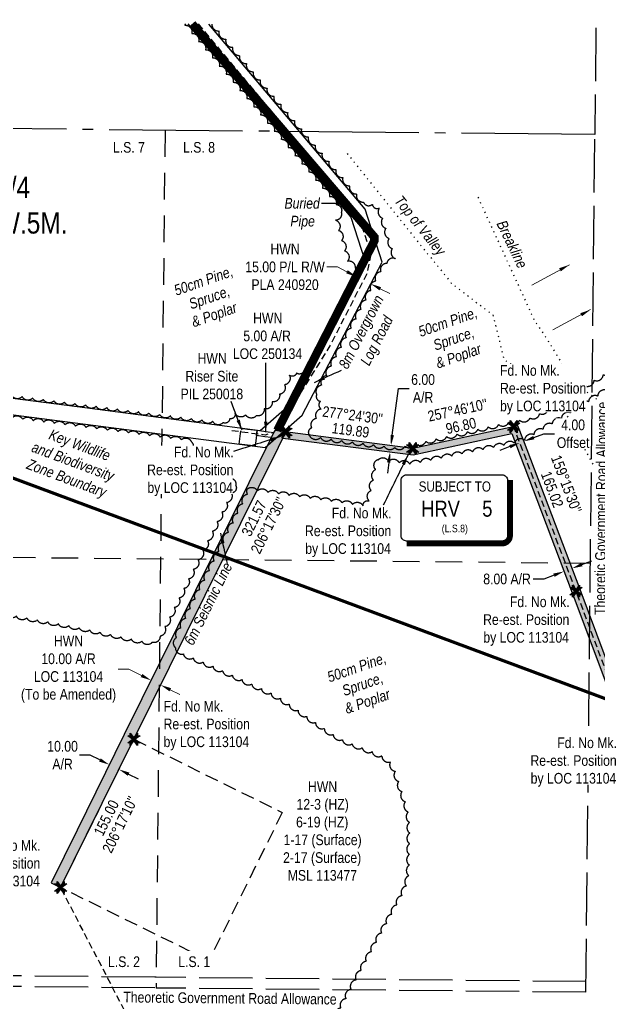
# Model space of a CAD drawing. Extents: x 448726 to 456623, y 6041318 to 6047496.
# Drawn here: x 452080 to 452623, y 6042805 to 6043726 of the extents above; entities that cross this region are included whole.
import ezdxf
from ezdxf.enums import TextEntityAlignment as Align

# ---------------------------------------------------------------- set-up
doc = ezdxf.new("R2010")
doc.units = 0
doc.header["$LTSCALE"] = 5
doc.header["$PDSIZE"] = 5
for name, pattern in [('0', [1, 1, 0]), ('DASHDOT2', [12.7, 6.35, -3.175, 0, -3.175]), ('foc-ACCESSROAD', [3.75, 2.5, -1.25]), ('foc-LSD', [8, 5, -3]), ('foc-QUARTERLINE', [33, 25, -3, 2, -3]), ('foc-SEISMIC', [20.5, 15, -1, 0.5, -1, 0.5, -1, 0.5, -1]), ('foc-TIELINE', [1.875, 1.25, -0.625]), ('foc-TOPO', [1, 0.2, -0.8]), ('foc-TRAV', [1.875, 1.25, -0.625]), ('foc-UNSURVEYED', [12.5, 10, -2.5]), ('UG_PIPE', [1.875, 1.25, -0.625])]:
    doc.linetypes.add(name, pattern=pattern)
doc.layers.get('Defpoints').update_dxf_attribs({"color": 9})
for name, color, linetype in [('AS-PIPE-UG', 44, 'UG_PIPE'), ('AS-PIPE-UG-T', 44, 'Continuous'), ('AS-ROADS', 254, 'Continuous'), ('AS-SEISMIC', 224, 'foc-SEISMIC'), ('AS-WILDLIFE', 131, 'DASHDOT2'), ('AS-WILDLIFE-BLOCK', 131, 'Continuous'), ('C-SYMBOL', 7, 'Continuous'), ('CG-NOTES', 7, 'Continuous'), ('CTW', 7, 'Continuous'), ('F-AR', 190, 'foc-ACCESSROAD'), ('F-RW', 190, 'Continuous'), ('F-WS', 190, 'foc-ACCESSROAD'), ('L-BD', 7, 'Continuous'), ('L-MON', 1, 'Continuous'), ('L-QSEC', 8, 'foc-QUARTERLINE'), ('L-ROAD-T', 7, 'Continuous'), ('L-SECTION-LSD', 7, 'foc-LSD'), ('L-TIE', 7, 'foc-TIELINE'), ('L-USEC', 7, 'foc-UNSURVEYED'), ('P-PROPOSED', 10, 'Continuous'), ('P-PROPOSED-H', 21, 'Continuous'), ('P-TRAV', 4, 'foc-TRAV'), ('P-TXT', 4, 'Continuous'), ('T-BUSH', 110, '0'), ('T-BUSH-T', 110, 'Continuous'), ('T-GENERAL', 48, 'foc-TOPO')]:
    doc.layers.add(name, color=color, linetype=linetype)
for name, color, linetype, lineweight in [('F-AR-T', 190, 'Continuous', 9), ('F-RW-T', 190, 'Continuous', 9), ('F-WS-T', 190, 'Continuous', 9), ('T-TEXT', 48, 'Continuous', 18)]:
    doc.layers.add(name, color=color, linetype=linetype, lineweight=lineweight)
doc.styles.add('100L', font='ARIALN.TTF', dxfattribs={"height": 11})
doc.styles.add('175L', font='ARIALN.TTF', dxfattribs={"height": 20})
doc.styles.add('80', font='ARIALN.TTF', dxfattribs={"height": 10})
doc.styles.add('80CG', font='ARIALN.TTF', dxfattribs={"height": 10})
doc.styles.add('80L', font='ARIALN.TTF', dxfattribs={"height": 10})
doc.styles.add('HRV', font='ARIALN.TTF', dxfattribs={"height": 3})
doc.dimstyles.new('CG2011', dxfattribs={"dimscale": 5, "dimtxt": 9, "dimasz": 2, "dimexe": 0.2, "dimexo": 0.0625, "dimgap": 0.5, "dimtad": 0, "dimtih": 1, "dimtoh": 1, "dimzin": 0, "dimdsep": 46, "dimtxsty": '80CG', "dimcen": 0.1, "dimse1": 1, "dimse2": 1, "dimclrd": 256, "dimclrt": 256, "dimaunit": 1, "dimadec": 4, "dimazin": 0, "dimtfac": 0.06, "dimtofl": 0, "dimtmove": 0, "dimatfit": 1, "dimfxl": 0.2, "dimtolj": 1, "dimtzin": 0, "dimlwd": -1, "dimarcsym": 0})
doc.dimstyles.new('Compass 5 000', dxfattribs={"dimscale": 5, "dimtxt": 9, "dimasz": 2, "dimexe": 0.2, "dimexo": 0.0625, "dimgap": 0.5, "dimtad": 0, "dimtih": 1, "dimtoh": 1, "dimzin": 0, "dimdsep": 46, "dimtxsty": '80CG', "dimcen": 0.1, "dimse1": 1, "dimse2": 1, "dimclrd": 256, "dimclrt": 256, "dimaunit": 1, "dimadec": 4, "dimazin": 0, "dimtfac": 0.06, "dimtofl": 0, "dimtmove": 0, "dimatfit": 1, "dimfxl": 0.2, "dimtolj": 1, "dimtzin": 0, "dimlwd": -1, "dimarcsym": 0})

# ---------------------------------------------------------------- blocks, each defined once
blk = doc.blocks.new('*D450')
at = {"layer": 'Defpoints', "color": 0, "transparency": 16777216}
for p in [(452219.58, 6043139.41), (452228.57, 6043134.96), (452212.54, 6043102.54)]:
    blk.add_point(p, dxfattribs=at)
at = {"layer": 'F-AR-T', "transparency": 16777216}
for p, q in [((452182.56, 6043117.35), (452172.56, 6043117.35)), ((452194.59, 6043111.41), (452182.56, 6043117.35)), ((452221.51, 6043098.11), (452230.48, 6043093.68))]:
    blk.add_line(p, q, dxfattribs=at)
for points in [[(452195.33, 6043112.9), (452193.85, 6043109.91), (452203.56, 6043106.98)], [(452222.25, 6043099.6), (452220.77, 6043096.61), (452212.54, 6043102.54)]]:
    blk.add_solid(points, dxfattribs=at)
at = {"layer": 'F-AR-T', "transparency": 16777216, "insert": (452126.18, 6043117.35), "char_height": 10, "attachment_point": 5, "style": '80CG'}
blk.add_mtext('\\A1;HWN\\P10.00 A/R\\PLOC 113104\\P(To be Amended)', dxfattribs=at)
blk = doc.blocks.new('*D451')
at = {"layer": 'Defpoints', "color": 0, "transparency": 16777216}
for p in [(452395.96, 6043485.5), (452380.78, 6043455.67), (452394.15, 6043448.87)]:
    blk.add_point(p, dxfattribs=at)
at = {"layer": 'F-RW-T', "transparency": 16777216}
for p, q in [((452378.13, 6043494.57), (452368.13, 6043494.57)), ((452387.05, 6043490.04), (452378.13, 6043494.57)), ((452418.24, 6043474.17), (452427.16, 6043469.64))]:
    blk.add_line(p, q, dxfattribs=at)
for points in [[(452387.8, 6043491.52), (452386.29, 6043488.55), (452395.96, 6043485.5)], [(452419, 6043475.66), (452417.49, 6043472.69), (452409.33, 6043478.7)]]:
    blk.add_solid(points, dxfattribs=at)
at = {"layer": 'F-RW-T', "transparency": 16777216, "insert": (452329.05, 6043494.57), "char_height": 10, "attachment_point": 5, "style": '80CG'}
blk.add_mtext('\\A1;HWN\\P15.00 P/L R/W\\PPLA 240920', dxfattribs=at)
blk = doc.blocks.new('HRV_Box')
blk.add_lwpolyline([(-44.3, 30.32), (45.4, 30.32, -0.414214), (50.4, 25.32), (50.4, -26.82, -0.414214), (45.4, -31.82), (-44.3, -31.82, -0.414214), (-49.3, -26.82), (-49.3, 25.32, -0.414214)], format="xyb", close=True)
at = {"const_width": 5, "flags": 128}
blk.add_lwpolyline([(-44.3, -34.32), (45.4, -34.32, 0.414214), (52.9, -26.82), (52.9, 25.32)], format="xyb", dxfattribs=at)
at = {"layer": 'CTW', "color": 5, "style": '80L'}
blk.add_text('SUBJECT TO', height=9.5, dxfattribs=at).set_placement((0.98, 11.78), align=Align.BOTTOM_CENTER)
at = {"layer": 'CTW', "color": 3, "style": 'HRV'}
blk.add_text('HRV', height=15, dxfattribs=at).set_placement((-12.36, -1.46), align=Align.MIDDLE_CENTER)
blk.add_attdef('0', text='', height=15, dxfattribs=at).set_placement((31.46, -1.46), align=Align.MIDDLE_CENTER)
at = {"layer": 'CTW', "color": 7, "style": '80L'}
blk.add_attdef('(N.W.1/4 00)', text='', height=7.12, dxfattribs=at).set_placement((0.98, -25.73), align=Align.BOTTOM_CENTER)
blk = doc.blocks.new('TEMP')
h = blk.add_hatch(color=255)
h.dxf.hatch_style = 1
h.paths.add_polyline_path([(0, 0.25), (-0.67, 1.15), (-0.67, 0.67), (-1.15, 0.67), (-0.25, 0), (-1.15, -0.67), (-0.67, -0.67), (-0.67, -1.15), (0, -0.25), (0.67, -1.15), (0.67, -0.67), (1.15, -0.67), (0.25, 0), (1.15, 0.67), (0.67, 0.67), (0.67, 1.15)])
h.paths.add_polyline_path([(0.57, 0.85), (0.57, 0.57), (0.85, 0.57), (0.08, 0), (0.85, -0.57), (0.57, -0.57), (0.57, -0.85), (0, -0.08), (-0.57, -0.85), (-0.57, -0.57), (-0.85, -0.57), (-0.08, 0), (-0.85, 0.57), (-0.57, 0.57), (-0.57, 0.85), (0, 0.08)], flags=16)
h = blk.add_hatch(color=1)
h.dxf.hatch_style = 1
h.paths.add_polyline_path([(0, 0.08), (-0.57, 0.85), (-0.57, 0.57), (-0.85, 0.57), (-0.08, 0), (-0.85, -0.57), (-0.57, -0.57), (-0.57, -0.85), (0, -0.08), (0.57, -0.85), (0.57, -0.57), (0.85, -0.57), (0.08, 0), (0.85, 0.57), (0.57, 0.57), (0.57, 0.85)])
at = {"color": 1}
for p, q in [((-0.08, 0), (0.08, 0)), ((0, 0.08), (0, -0.08))]:
    blk.add_line(p, q, dxfattribs=at)
at = {"color": 255, "flags": 128}
blk.add_lwpolyline([(-0.25, 0), (-1.15, 0.67), (-0.67, 0.67), (-0.67, 1.15), (0, 0.25), (0.67, 1.15), (0.67, 0.67), (1.15, 0.67), (0.25, 0), (1.15, -0.67), (0.67, -0.67), (0.67, -1.15), (0, -0.25), (-0.67, -1.15), (-0.67, -0.67), (-1.15, -0.67)], close=True, dxfattribs=at)
at = {"color": 1, "flags": 128}
blk.add_lwpolyline([(-0.08, 0), (-0.85, 0.57), (-0.57, 0.57), (-0.57, 0.85), (0, 0.08), (0.57, 0.85), (0.57, 0.57), (0.85, 0.57), (0.08, 0), (0.85, -0.57), (0.57, -0.57), (0.57, -0.85), (0, -0.08), (-0.57, -0.85), (-0.57, -0.57), (-0.85, -0.57)], close=True, dxfattribs=at)
blk = doc.blocks.new('*D457')
at = {"layer": 'Defpoints', "color": 0, "transparency": 16777216}
for p in [(452598.35, 6043210.64), (452590.38, 6043209.07), (452590.87, 6043207.8)]:
    blk.add_point(p, dxfattribs=at)
at = {"layer": 'P-TXT', "transparency": 16777216}
for p, q in [((452607.22, 6043215.45), (452616.57, 6043218.99)), ((452571.52, 6043201.93), (452561.52, 6043201.93)), ((452581.03, 6043205.53), (452571.52, 6043201.93))]:
    blk.add_line(p, q, dxfattribs=at)
for points in [[(452606.63, 6043217), (452607.81, 6043213.89), (452597.86, 6043211.9)], [(452580.44, 6043207.09), (452581.62, 6043203.97), (452590.38, 6043209.07)]]:
    blk.add_solid(points, dxfattribs=at)
at = {"layer": 'P-TXT', "transparency": 16777216, "insert": (452537.04, 6043201.93), "char_height": 10, "attachment_point": 5, "style": '80CG'}
blk.add_mtext('\\A1;8.00 A/R', dxfattribs=at)
blk = doc.blocks.new('*D458')
at = {"layer": 'Defpoints', "color": 0, "transparency": 16777216}
for p in [(452552.77, 6043331.03), (452550.98, 6043324.47), (452554.72, 6043325.89)]:
    blk.add_point(p, dxfattribs=at)
at = {"layer": 'P-TXT', "transparency": 16777216}
for p, q in [((452562.12, 6043334.57), (452571.48, 6043338.11)), ((452571.48, 6043338.11), (452581.48, 6043338.11)), ((452539.68, 6043326.07), (452530.33, 6043322.53))]:
    blk.add_line(p, q, dxfattribs=at)
for points in [[(452561.53, 6043336.12), (452562.71, 6043333.01), (452552.77, 6043331.03)], [(452539.09, 6043327.63), (452540.27, 6043324.51), (452549.03, 6043329.61)]]:
    blk.add_solid(points, dxfattribs=at)
at = {"layer": 'P-TXT', "transparency": 16777216, "insert": (452598.94, 6043338.11), "char_height": 10, "attachment_point": 5, "style": '80CG', "bg_fill": 3, "box_fill_scale": 1.1, "bg_fill_color": 256, "bg_fill_true_color": 13158600, "bg_fill_transparency": 0}
blk.add_mtext('\\A1;4.00\\POffset', dxfattribs=at)
blk = doc.blocks.new('*D459')
at = {"layer": 'Defpoints', "color": 0, "transparency": 16777216}
for p in [(452164.48, 6043027.83), (452165.1, 6043029.09), (452174.06, 6043024.66)]:
    blk.add_point(p, dxfattribs=at)
at = {"layer": 'P-TXT', "transparency": 16777216}
for p, q in [((452146.55, 6043036.69), (452136.55, 6043036.69)), ((452155.51, 6043032.26), (452146.55, 6043036.69)), ((452182.41, 6043018.97), (452191.37, 6043014.54))]:
    blk.add_line(p, q, dxfattribs=at)
for points in [[(452156.25, 6043033.75), (452154.77, 6043030.76), (452164.48, 6043027.83)], [(452183.14, 6043020.47), (452181.67, 6043017.48), (452173.44, 6043023.4)]]:
    blk.add_solid(points, dxfattribs=at)
at = {"layer": 'P-TXT', "transparency": 16777216, "insert": (452120.61, 6043036.69), "char_height": 10, "attachment_point": 5, "style": '80CG'}
blk.add_mtext('\\A1;10.00\\PA/R', dxfattribs=at)
blk = doc.blocks.new('*D465')
at = {"layer": 'Defpoints', "color": 0, "transparency": 16777216}
for p in [(452419.76, 6043322.08), (452420.53, 6043328.03), (452428.24, 6043327.02)]:
    blk.add_point(p, dxfattribs=at)
at = {"layer": 'P-TXT', "transparency": 16777216}
for p, q in [((452429.53, 6043336.94), (452435.21, 6043380.61)), ((452435.21, 6043380.61), (452445.21, 6043380.61)), ((452426.17, 6043311.16), (452424.88, 6043301.24))]:
    blk.add_line(p, q, dxfattribs=at)
for points in [[(452427.87, 6043337.15), (452431.18, 6043336.72), (452428.24, 6043327.02)], [(452424.52, 6043311.37), (452427.82, 6043310.94), (452427.46, 6043321.07)]]:
    blk.add_solid(points, dxfattribs=at)
at = {"layer": 'P-TXT', "transparency": 16777216, "insert": (452458.37, 6043380.61), "char_height": 10, "attachment_point": 5, "style": '80CG'}
blk.add_mtext('\\A1;6.00\\PA/R', dxfattribs=at)

msp = doc.modelspace()

# ---------------------------------------------------------------- hatches: boundary and pattern name
at = {"layer": 'P-PROPOSED-H'}
h = msp.add_hatch(color=256, dxfattribs=at)
h.dxf.hatch_style = 1
h.paths.add_polyline_path([(452965.622, 6042072.461), (452983.559, 6042961.104), (452972.308, 6042991.309), (452829.068, 6043041.406), (452678.096, 6043060.919), (452645.618, 6043084.997), (452605.412, 6043191.968), (452552.372, 6043332.083), (452547.214, 6043345.707), (452448.68, 6043324.362), (452319.344, 6043341.197), (452313.839, 6043330.056), (452295.115, 6043292.171), (452178.42, 6043056.048), (452134.133, 6042966.416), (452109.775, 6042917.119), (452118.738, 6042912.69), (452143.096, 6042961.988), (452187.382, 6043051.619), (452304.078, 6043287.742), (452322.801, 6043325.627), (452327.013, 6043334.149), (452448.935, 6043318.28), (452541.458, 6043338.323), (452544.892, 6043329.251), (452597.928, 6043189.145), (452638.961, 6043079.976), (452675.005, 6043053.254), (452827.215, 6043033.581), (452966.123, 6042984.999), (452975.532, 6042959.741), (452957.626, 6042072.622)])

# ---------------------------------------------------------------- linework, layer by layer
at = {"layer": 'AS-ROADS', "const_width": 7.996, "flags": 128}
msp.add_lwpolyline([(452241.937, 6043722.476), (452412.723, 6043522.59), (452412.681, 6043518.995), (452321.779, 6043341.173)], dxfattribs=at)
at = {"layer": 'AS-WILDLIFE', "const_width": 2.998, "flags": 128}
msp.add_lwpolyline([(453534.199, 6042571.031), (453220.897, 6042754.088), (452632.179, 6043088.587), (451711.847, 6043431.607)], dxfattribs=at)
at = {"layer": 'F-AR'}
msp.add_lwpolyline([(452318.434, 6043339.354), (452316.086, 6043334.622), (452310.192, 6043335.401), (452302.228, 6043336.453), (452302.883, 6043341.399), (452316.427, 6043339.616), (452318.434, 6043339.354)], close=True, dxfattribs=at)
at = {"layer": 'F-WS'}
for points in [[(452301.291, 6043329.381), (452300.912, 6043326.528), (452297.702, 6043326.952), (452296.719, 6043327.084), (452286.038, 6043328.488), (452288.004, 6043343.358), (452294.02, 6043342.567), (452302.883, 6043341.399), (452302.228, 6043336.453), (452301.291, 6043329.381)], [(452326.382, 6042982.997), (452257.705, 6042844.029), (452118.738, 6042912.69), (452118.738, 6042912.69), (452187.404, 6043051.662), (452326.382, 6042982.997)]]:
    msp.add_lwpolyline(points, close=True, dxfattribs=at)
at = {"layer": 'L-QSEC', "flags": 128}
msp.add_lwpolyline([(452619.313, 6043618.706), (451848.532, 6043626.484)], dxfattribs=at)
at = {"layer": 'L-SECTION-LSD', "flags": 128}
for points in [[(452216.586, 6043622.77), (452208.165, 6042818.421)], [(452615.133, 6043216.544), (451809.614, 6043224.659)]]:
    msp.add_lwpolyline(points, dxfattribs=at)
at = {"layer": 'L-TIE', "flags": 128}
msp.add_lwpolyline([(452961.502, 6042072.544), (452979.545, 6042960.422), (452969.215, 6042988.154), (452828.142, 6043037.494), (452676.55, 6043057.087), (452642.289, 6043082.487), (452601.67, 6043190.557), (452548.632, 6043330.667), (452543.262, 6043344.851)], dxfattribs=at)
at = {"layer": 'L-USEC'}
msp.add_line((452610.958, 6042814.394), (452619.313, 6043618.706), dxfattribs=at)
at = {"layer": 'L-USEC', "flags": 128}
for points in [[(452620.351, 6043718.664), (452619.313, 6043618.706)], [(452207.178, 6042828.487), (451805.474, 6042832.538)], [(452208.265, 6042828.476), (452207.178, 6042828.487)], [(452611.058, 6042824.449), (452208.265, 6042828.476)], [(452207.077, 6042818.432), (451805.373, 6042822.484)], [(452610.958, 6042814.394), (452208.165, 6042818.421)]]:
    msp.add_lwpolyline(points, dxfattribs=at)
at = {"layer": 'P-PROPOSED'}
msp.add_lwpolyline([(452645.618, 6043084.997), (452605.412, 6043191.968), (452552.372, 6043332.083), (452547.214, 6043345.707), (452448.68, 6043324.362), (452319.344, 6043341.197), (452313.839, 6043330.056), (452295.115, 6043292.171), (452178.42, 6043056.048), (452134.133, 6042966.416), (452109.775, 6042917.119), (452118.738, 6042912.69), (452143.096, 6042961.988), (452187.382, 6043051.619), (452304.078, 6043287.742), (452322.801, 6043325.627), (452327.013, 6043334.149), (452448.935, 6043318.28), (452541.458, 6043338.323), (452544.892, 6043329.251), (452597.928, 6043189.145), (452638.961, 6043079.976)], dxfattribs=at)
at = {"layer": 'P-TRAV', "flags": 128}
msp.add_lwpolyline([(452327.013, 6043334.149), (452329.822, 6043339.833)], dxfattribs=at)
at = {"layer": 'T-BUSH', "flags": 128}
for points in [[(452235.39, 6043722.542, -0.0563239), (452235.19, 6043721.187, -0.5205671), (452241.635, 6043713.547, -0.5205671), (452248.081, 6043705.907, -0.5205671), (452254.526, 6043698.268, -0.5205671), (452260.972, 6043690.628, -0.5205671), (452267.417, 6043682.988, -0.5205671), (452273.862, 6043675.349, -0.5205671), (452280.308, 6043667.709, -0.5205671), (452286.753, 6043660.069, -0.5205671), (452293.199, 6043652.43, -0.5205671), (452299.644, 6043644.79, -0.5205671), (452306.09, 6043637.15, -0.5205671), (452312.535, 6043629.511, -0.5205671), (452318.981, 6043621.871, -0.5205671), (452325.426, 6043614.231, -0.5205671), (452331.871, 6043606.592, -0.5205671), (452338.317, 6043598.952, -0.5205671), (452344.762, 6043591.312, -0.5205671), (452351.208, 6043583.673, -0.5205671), (452357.653, 6043576.033, -0.5205671), (452364.099, 6043568.393, -0.5205671), (452370.544, 6043560.754, -0.5205671), (452376.99, 6043553.114, -0.5205671), (452381.682, 6043545.623, -0.5205671), (452376.435, 6043538.458, -0.5205671), (452379.25, 6043528.866, -0.5205671), (452382.064, 6043519.275, -0.5205671), (452384.878, 6043509.684, -0.5205671), (452387.693, 6043500.093, -0.5205671), (452394.607, 6043493.874, -0.5205671), (452392.776, 6043485.885, -0.5205671), (452388.162, 6043477.019, -0.5205671), (452383.547, 6043468.153, -0.5205671), (452378.932, 6043459.286, -0.5205671), (452374.318, 6043450.42, -0.5205671), (452369.703, 6043441.553, -0.5205671), (452365.088, 6043432.687, -0.5205671), (452360.474, 6043423.82, -0.5205671), (452355.859, 6043414.954, -0.5205671), (452351.244, 6043406.088, -0.5205671), (452346.63, 6043397.221, -0.5205671), (452339.914, 6043395.015, -0.5205671), (452333.149, 6043392.969, -0.5205671), (452328.534, 6043384.103, -0.5205671), (452323.919, 6043375.237, -0.5205671), (452317.064, 6043368.136, -0.5205671), (452309.523, 6043361.575, -0.5205671), (452301.982, 6043355.014, -0.5205671), (452292.194, 6043355.887, -0.5205671), (452282.282, 6043357.172, -0.5205671), (452277.173, 6043352.222, -0.5205671), (452271.084, 6043348.545, -0.5205671), (452261.172, 6043349.83, -0.5205671), (452251.259, 6043351.115, -0.5205671), (452241.347, 6043352.4, -0.5205671), (452231.434, 6043353.685, -0.5205671), (452221.522, 6043354.97, -0.5205671), (452211.61, 6043356.255, -0.5205671), (452201.697, 6043357.54, -0.5205671), (452191.785, 6043358.825, -0.5205671), (452181.872, 6043360.11, -0.5205671), (452171.96, 6043361.395, -0.5205671), (452162.047, 6043362.68, -0.5205671), (452152.135, 6043363.965, -0.5205671), (452142.222, 6043365.25, -0.5205671), (452132.31, 6043366.535, -0.5205671), (452122.397, 6043367.82, -0.5205671), (452112.485, 6043369.105, -0.5205671), (452102.572, 6043370.39, -0.5205671), (452092.66, 6043371.675, -0.5205671), (452082.747, 6043372.96, -0.5205671), (452072.835, 6043374.245, -0.5205671), (452062.922, 6043375.529, -0.5205671), (452053.01, 6043376.814, -0.5205671), (452043.097, 6043378.099, -0.5205671), (452033.185, 6043379.384, -0.5205671), (452023.272, 6043380.669, -0.5205671), (452013.36, 6043381.954, -0.5205671), (452003.447, 6043383.239, -0.5205671), (451993.535, 6043384.524, -0.5205671), (451983.622, 6043385.808, -0.5205671), (451973.71, 6043387.093, -0.5205671), (451963.797, 6043388.378, -0.5205671), (451953.885, 6043389.663, -0.5205671), (451943.972, 6043390.948, -0.5205671), (451934.06, 6043392.233, -0.5205671), (451924.147, 6043393.518, -0.5205671), (451914.235, 6043394.803, -0.5205671), (451904.322, 6043396.087, -0.5205671), (451894.41, 6043397.372, -0.5205671), (451884.497, 6043398.657, -0.5205671), (451874.585, 6043399.942, -0.5205671), (451871.669, 6043406.618, -0.5205671), (451865.957, 6043411.139, -0.5205671), (451856.045, 6043412.424, -0.5205671), (451846.132, 6043413.709, -0.5205671), (451836.434, 6043414.716, -0.5205671), (451834.921, 6043405.102, -0.5205671), (451825.016, 6043406.442, -0.5205671), (451815.11, 6043407.782, -0.5205671), (451805.205, 6043409.122, -0.5205671), (451795.3, 6043410.462, -0.5205671), (451785.395, 6043411.803, -0.5205671), (451775.49, 6043413.143, -0.5205671), (451765.585, 6043414.483, -0.5205671), (451755.679, 6043415.823, -0.5205671), (451745.774, 6043417.163, -0.5205671), (451735.869, 6043418.503, -0.5205671), (451725.964, 6043419.843, -0.5205671), (451716.059, 6043421.184, -0.2033133), (451711.716, 6043419.222, -0.2033133)], [(452260.512, 6043722.289, 0.4584093), (452267.15, 6043715.856, 0.5205671), (452273.596, 6043708.216, 0.5205671), (452280.041, 6043700.576, 0.5205671), (452286.487, 6043692.937, 0.5205671), (452292.932, 6043685.297, 0.5205671), (452299.378, 6043677.657, 0.5205671), (452305.823, 6043670.018, 0.5205671), (452312.268, 6043662.378, 0.5205671), (452318.714, 6043654.738, 0.5205671), (452325.159, 6043647.099, 0.5205671), (452331.605, 6043639.459, 0.5205671), (452338.05, 6043631.819, 0.5205671), (452344.496, 6043624.18, 0.5205671), (452350.941, 6043616.54, 0.5205671), (452357.387, 6043608.9, 0.5205671), (452363.832, 6043601.261, 0.5205671), (452370.278, 6043593.621, 0.5205671), (452376.723, 6043585.981, 0.5205671), (452383.168, 6043578.342, 0.5205671), (452389.614, 6043570.702, 0.5205671), (452396.059, 6043563.062, 0.5205671), (452402.505, 6043555.423, 0.5205671), (452410.839, 6043553.237, 0.5205671), (452417.469, 6043549.857, 0.5205671), (452420.502, 6043540.332, 0.5205671), (452423.535, 6043530.808, 0.5205671), (452426.568, 6043521.284, 0.5205671), (452429.601, 6043511.76, 0.5205671), (452432.635, 6043502.236, 0.5205671), (452424.363, 6043497.822, 0.5205671), (452418.649, 6043490.13, 0.5205671), (452414.034, 6043481.264, 0.5205671), (452409.419, 6043472.397, 0.5205671), (452404.805, 6043463.531, 0.5205671), (452400.19, 6043454.665, 0.5205671), (452395.575, 6043445.798, 0.5205671), (452390.961, 6043436.932, 0.5205671), (452386.346, 6043428.065, 0.5205671), (452381.731, 6043419.199, 0.5205671), (452377.117, 6043410.332, 0.5205671), (452372.502, 6043401.466, 0.5205671), (452367.888, 6043392.6, 0.5205671), (452363.273, 6043383.733, 0.5205671), (452358.658, 6043374.867, 0.5205671), (452362.305, 6043368.606, 0.5205671), (452362.91, 6043361.386, 0.5205671), (452358.295, 6043352.519, 0.5205671), (452354.035, 6043343.486, 0.5205671), (452351.466, 6043337.399)], [(452351.466, 6043337.399, 0.5282059), (452362.397, 6043334.521, 0.5205671), (452372.305, 6043333.205, 0.5205671), (452382.213, 6043331.889, 0.5205671), (452392.122, 6043330.572, 0.5205671), (452402.03, 6043329.256, 0.5205671), (452411.939, 6043327.94, 0.5205671), (452421.847, 6043326.623, 0.5205671), (452431.755, 6043325.307, 0.5205671), (452441.542, 6043326.529, 0.5205671), (452451.279, 6043328.788, 0.5205671), (452461.016, 6043331.046, 0.5205671), (452470.753, 6043333.305, 0.5205671), (452480.49, 6043335.563, 0.5205671), (452490.226, 6043337.822, 0.5205671), (452499.963, 6043340.08, 0.5205671), (452509.7, 6043342.339, 0.5205671), (452519.437, 6043344.597, 0.5205671), (452529.174, 6043346.856, 0.5205671), (452538.911, 6043349.114, 0.5205671), (452548.733, 6043350.883, 0.5205671), (452558.472, 6043352.9, 0.5205671), (452567.517, 6043356.993, 0.5205671), (452576.042, 6043362.212, 0.5205671), (452584.566, 6043367.431, 0.5205671), (452593.091, 6043372.65, 0.5205671), (452601.615, 6043377.87, 0.5205671), (452610.14, 6043383.089, 0.5205671), (452618.664, 6043388.308, 0.5205671), (452627.189, 6043393.527, 0.5205671), (452635.713, 6043398.746, 0.5205671), (452644.238, 6043403.966, 0.5205671), (452652.763, 6043409.185, 0.5205671), (452661.287, 6043414.404, 0.5205671), (452669.812, 6043419.623, 0.5205671), (452678.336, 6043424.843, 0.5205671), (452686.861, 6043430.062, 0.5205671), (452695.385, 6043435.281, 0.5205671), (452703.91, 6043440.5, 0.5205671), (452712.434, 6043445.72, 0.5205671), (452720.959, 6043450.939, 0.5205671), (452733.905, 6043458.034)], [(452735.284, 6043446.99, 0.2495483), (452732.316, 6043442.085, 0.5205671), (452723.825, 6043436.811, 0.5205671), (452715.334, 6043431.537, 0.5205671), (452706.843, 6043426.263, 0.5205671), (452698.353, 6043420.989, 0.5205671), (452689.862, 6043415.715, 0.5205671), (452681.371, 6043410.441, 0.5205671), (452672.88, 6043405.167, 0.5205671), (452664.389, 6043399.893, 0.5205671), (452655.899, 6043394.619, 0.5205671), (452647.408, 6043389.345, 0.5205671), (452638.917, 6043384.071, 0.5205671), (452630.426, 6043378.797, 0.5205671), (452621.936, 6043373.523, 0.5205671), (452613.445, 6043368.249, 0.5205671), (452604.954, 6043362.975, 0.5205671), (452596.463, 6043357.701, 0.5205671), (452587.952, 6043352.461, 0.5205671), (452579.336, 6043347.393, 0.5205671), (452570.721, 6043342.325, 0.5205671), (452562.106, 6043337.256, 0.5205671), (452553.491, 6043332.188, 0.5205671), (452543.919, 6043329.311, 0.5205671), (452534.126, 6043327.307, 0.5205671), (452524.334, 6043325.302, 0.5205671), (452514.542, 6043323.297, 0.5205671), (452504.749, 6043321.292, 0.5205671), (452494.957, 6043319.288, 0.5205671), (452485.165, 6043317.283, 0.5205671), (452475.372, 6043315.278, 0.5205671), (452465.58, 6043313.274, 0.5205671), (452455.787, 6043311.272, 0.5205671), (452445.944, 6043309.575, 0.5205671), (452436.032, 6043310.865, 0.5205671), (452426.12, 6043312.156, 0.5205671), (452416.209, 6043313.446, 0.0252524), (452415.896, 6043313.977, 0.0252524)], [(451711.548, 6043403.229, -0.2588791), (451716.475, 6043399.946, -0.5205671), (451726.38, 6043398.606, -0.5205671), (451736.285, 6043397.266, -0.5205671), (451746.191, 6043395.925, -0.5205671), (451756.096, 6043394.585, -0.5205671), (451766.001, 6043393.245, -0.5205671), (451775.906, 6043391.905, -0.5205671), (451785.811, 6043390.565, -0.5205671), (451795.716, 6043389.225, -0.5205671), (451805.622, 6043387.885, -0.5205671), (451815.527, 6043386.544, -0.5205671), (451825.432, 6043385.204, -0.5205671), (451832.115, 6043381.396, -0.5205671), (451834.036, 6043373.953, -0.5205671), (451843.948, 6043372.668, -0.5205671), (451853.861, 6043371.383, -0.5205671), (451863.773, 6043370.099, -0.5205671), (451867.765, 6043376.498, -0.5205671), (451874.971, 6043378.726, -0.5205671), (451884.883, 6043377.441, -0.5205671), (451894.796, 6043376.156, -0.5205671), (451904.708, 6043374.871, -0.5205671), (451914.62, 6043373.586, -0.5205671), (451924.533, 6043372.301, -0.5205671), (451934.445, 6043371.017, -0.5205671), (451944.358, 6043369.732, -0.5205671), (451954.27, 6043368.447, -0.5205671), (451964.183, 6043367.162, -0.5205671), (451974.095, 6043365.877, -0.5205671), (451984.008, 6043364.592, -0.5205671), (451993.92, 6043363.307, -0.5205671), (452003.833, 6043362.022, -0.5205671), (452013.745, 6043360.737, -0.5205671), (452023.658, 6043359.452, -0.5205671), (452033.57, 6043358.167, -0.5205671), (452043.483, 6043356.882, -0.5205671), (452053.395, 6043355.597, -0.5205671), (452063.308, 6043354.312, -0.5205671), (452073.22, 6043353.028, -0.5205671), (452083.133, 6043351.743, -0.5205671), (452093.045, 6043350.458, -0.5205671), (452102.958, 6043349.173, -0.5205671), (452112.87, 6043347.888, -0.5205671), (452122.783, 6043346.603, -0.5205671), (452132.695, 6043345.318, -0.5205671), (452142.608, 6043344.033, -0.5205671), (452152.52, 6043342.748, -0.5205671), (452162.433, 6043341.463, -0.5205671), (452172.345, 6043340.178, -0.5205671), (452182.258, 6043338.893, -0.5205671), (452192.17, 6043337.608, -0.5205671), (452202.083, 6043336.324, -0.5205671), (452211.995, 6043335.039, -0.5205671), (452221.908, 6043333.754, -0.5205671), (452231.82, 6043332.469, -0.5205671), (452241.212, 6043330.783, -0.5205671), (452239.927, 6043320.871, -0.5205671), (452238.642, 6043310.958, -0.5205671), (452237.877, 6043301.446, -0.5205671), (452247.79, 6043300.161, -0.5205671), (452257.702, 6043298.876, -0.5205671), (452267.615, 6043297.591, -0.5205671), (452277.527, 6043296.306, -0.5205671), (452282.762, 6043289.78)], [(452293.238, 6043285.976, -0.5205671), (452303.135, 6043284.578, -0.5205671), (452313.032, 6043283.179, -0.5205671), (452322.929, 6043281.78, -0.5205671), (452332.826, 6043280.381, -0.5205671), (452342.723, 6043278.982, -0.5205671), (452352.62, 6043277.583, -0.5205671), (452362.517, 6043276.184, -0.5205671), (452372.414, 6043274.786, -0.5205671), (452382.311, 6043273.387, -0.5205671), (452392.208, 6043271.988, -0.5205671), (452402.105, 6043270.589, -0.5205671), (452407.766, 6043275.229, -0.5205671), (452409.818, 6043285.012, -0.5205671), (452411.871, 6043294.794, -0.5205671), (452413.924, 6043304.576, -0.5205671), (452415.896, 6043313.977, -0.5205671)], [(452282.762, 6043289.78, -0.5745319), (452278.723, 6043282.571, -0.5205671), (452274.271, 6043273.622, -0.5205671), (452269.82, 6043264.672, -0.5205671), (452265.369, 6043255.723, -0.5205671), (452260.917, 6043246.773, -0.5205671), (452256.466, 6043237.824, -0.5205671), (452252.014, 6043228.874, -0.5205671), (452247.563, 6043219.925, -0.5205671), (452243.111, 6043210.975, -0.5205671), (452238.66, 6043202.026, -0.5205671), (452234.209, 6043193.076, -0.5205671), (452229.757, 6043184.127, -0.5205671), (452225.306, 6043175.177, -0.5205671), (452220.854, 6043166.228, -0.5205671), (452216.403, 6043157.278, -0.5205671), (452211.952, 6043148.329, -0.5205671), (452204.551, 6043142.529, -0.5205671), (452194.886, 6043143.548, -0.5205671), (452185.12, 6043145.677, -0.5205671), (452175.354, 6043147.806, -0.5205671), (452165.588, 6043149.934, -0.5205671), (452155.821, 6043152.063, -0.5205671), (452146.055, 6043154.191, -0.5205671), (452136.286, 6043156.305, -0.5205671), (452126.476, 6043158.221, -0.5205671), (452116.644, 6043160.02, -0.5205671), (452106.812, 6043161.82, -0.5205671), (452096.98, 6043163.62, -0.5205671), (452087.148, 6043165.42, -0.5205671), (452077.316, 6043167.22, -0.5205671), (452067.484, 6043169.02, -0.5205671), (452057.652, 6043170.819, -0.5205671), (452046.785, 6043172.809)], [(452293.238, 6043285.976, 0.2001305), (452293.722, 6043281.305, 0.5205671), (452289.271, 6043272.356, 0.5205671), (452284.819, 6043263.406, 0.5205671), (452280.368, 6043254.457, 0.5205671), (452275.917, 6043245.508, 0.5205671), (452271.465, 6043236.558, 0.5205671), (452267.014, 6043227.609, 0.5205671), (452262.562, 6043218.659, 0.5205671), (452258.111, 6043209.71, 0.5205671), (452253.659, 6043200.76, 0.5205671), (452249.208, 6043191.811, 0.5205671), (452244.757, 6043182.861, 0.5205671), (452240.305, 6043173.912, 0.5205671), (452235.854, 6043164.962, 0.5205671), (452231.402, 6043156.013, 0.5205671), (452227.231, 6043146.958, 0.5205671), (452226.366, 6043137.485, 0.5205671), (452233.826, 6043131.714, 0.5205671), (452243.061, 6043127.889, 0.5205671), (452252.295, 6043124.065, 0.5205671), (452261.502, 6043120.177, 0.5205671), (452270.576, 6043115.983, 0.5205671), (452279.649, 6043111.79, 0.5205671), (452288.722, 6043107.597, 0.5205671), (452297.795, 6043103.403, 0.5205671), (452306.869, 6043099.21, 0.5205671), (452315.896, 6043094.925, 0.5205671), (452324.628, 6043090.072, 0.5205671), (452332.973, 6043084.57, 0.5205671), (452341.18, 6043078.865, 0.5205671), (452349.388, 6043073.161, 0.5205671), (452357.596, 6043067.456, 0.5205671), (452365.803, 6043061.752, 0.5205671), (452374.081, 6043056.157, 0.5205671), (452382.787, 6043051.267, 0.5205671), (452391.965, 6043047.312, 0.5205671), (452401.285, 6043043.698, 0.5205671), (452410.604, 6043040.083, 0.5205671), (452419.796, 6043036.207, 0.5205671), (452427.722, 6043030.449, 0.5205671), (452432.302, 6043021.607, 0.5205671), (452435.439, 6043012.116, 0.5205671), (452438.576, 6043002.626, 0.5205671), (452441.713, 6042993.135, 0.5205671), (452444.502, 6042983.56, 0.5205671), (452445.78, 6042973.665, 0.5205671), (452445.887, 6042963.671, 0.5205671), (452445.76, 6042953.676, 0.5205671), (452445.633, 6042943.682, 0.5205671), (452445.506, 6042933.687, 0.5205671), (452445.021, 6042923.725, 0.5205671), (452442.789, 6042914.042, 0.5205671), (452438.545, 6042904.998, 0.5205671), (452433.771, 6042896.217, 0.5205671), (452428.996, 6042887.436, 0.5205671), (452424.221, 6042878.654, 0.5205671), (452419.447, 6042869.873, 0.5205671), (452414.672, 6042861.092, 0.5205671), (452409.898, 6042852.311, 0.5205671), (452405.123, 6042843.529, 0.5205671), (452400.348, 6042834.748, 0.5205671), (452395.574, 6042825.967, 0.5205671), (452390.799, 6042817.185, 0.5205671), (452386.025, 6042808.404, 0.5205671), (452381.25, 6042799.623, 0.5205671), (452376.475, 6042790.841, 0.5205671), (452371.48, 6042782.196, 0.5205671), (452365.568, 6042774.154, 0.5205671), (452358.707, 6042766.904, 0.5205671), (452349.933, 6042759.163)]]:
    msp.add_lwpolyline(points, format="xyb", dxfattribs=at)
at = {"layer": 'T-GENERAL', "flags": 128}
for points in [[(452387.294, 6043600.962), (452484.816, 6043479.308), (452523.855, 6043449.527), (452534.178, 6043407.734), (452567.901, 6043385.732), (452579.901, 6043379.172), (452596.5, 6043349.308), (452617.951, 6043308.308)], [(452509.782, 6043559.86), (452562.383, 6043445.013), (452577.041, 6043422.875), (452587.437, 6043405.493), (452590.191, 6043388.635), (452604.026, 6043382.857), (452611.334, 6043377.611), (452621.606, 6043370.238)]]:
    msp.add_lwpolyline(points, dxfattribs=at)

# ---------------------------------------------------------------- block references
at = {"layer": 'CG-NOTES', "xscale": 0.99949438, "yscale": 0.99949438, "zscale": 0.99949438}
msp.add_blockref('HRV_Box', (452487.126, 6043269.351), dxfattribs=at).add_auto_attribs({'(N.W.1/4 00)': '(L.S.8)', '0': '5'})
at = {"layer": 'L-MON'}
for p, xscale, yscale, zscale in [((452329.822, 6043339.833), 4.997471899999993, 4.997471899999993, 4.997471899999993), ((452448.68, 6043324.362), 4.997471899999993, 4.997471899999993, 4.997471899999993), ((452601.671, 6043190.557), 4.997471899999995, 4.997471899999995, 4.997471899999995), ((452187.404, 6043051.662), 4.997471899999993, 4.997471899999993, 4.997471899999993), ((452118.738, 6042912.69), 4.997471899999993, 4.997471899999993, 4.997471899999993)]:
    msp.add_blockref('TEMP', p, dxfattribs=dict(at, xscale=xscale, yscale=yscale, zscale=zscale))

# ---------------------------------------------------------------- texts
at = {"layer": 'AS-PIPE-UG-T', "insert": (452328.192, 6043559.225), "char_height": 9.99494, "attachment_point": 1, "style": '80L'}
msp.add_mtext_dynamic_manual_height_columns('\\pi0.30736;{\\fArial Narrow|b0|i1|c0|p18;Buried\\P\\pi5.8469;Pipe}', width=33.76985, gutter_width=47.5, heights=[0], dxfattribs=at)
at = {"layer": 'AS-SEISMIC', "insert": (452229.056, 6043133.46), "char_height": 9.99494, "attachment_point": 1, "rotation": 63.705308, "style": '80L'}
msp.add_mtext_dynamic_manual_height_columns('\\pi10.917;{\\fArial Narrow|b0|i1|c0|p18;6m Seismic Line}', width=104.59559, gutter_width=47.5, heights=[0], dxfattribs=at)
at = {"layer": 'AS-WILDLIFE-BLOCK', "insert": (452099.752, 6043346.713), "char_height": 9.99494, "attachment_point": 1, "rotation": 339.558915, "style": '80L'}
msp.add_mtext_dynamic_manual_height_columns('\\pi11.347;{\\fArial Narrow|b0|i1|c0|p34;Key Wildlife \\P\\pi0.32288;and Biodiversity\\P\\pi1.4785;Zone Boundary}', width=81.66889, gutter_width=50, heights=[0], dxfattribs=at)
at = {"layer": 'C-SYMBOL', "color": 3, "insert": (452016.404, 6043579.207), "char_height": 19.98989, "width": 371.68101, "attachment_point": 2, "style": '175L'}
msp.add_mtext('Theor. S.E.1/4\\PSec. 17-64-25-W.5M.', dxfattribs=at)
at = {"layer": 'F-WS-T', "char_height": 9.99494, "attachment_point": 1, "style": '80L'}
for s, insert, width in [('\\A1;\\pi19.562;HWN\\P\\pi10.341;5.00 A/R\\P\\pi0.53678;LOC 250134', (452279.595, 6043451.577), 64.62259), ('\\A1;\\pi16.331;HWN\\P\\pi4.9554;Riser Site\\P\\pi0.48972;PIL 250018', (452230.709, 6043413.794), 58.16062), ('\\A1;\\pi26.636;HWN\\P\\pi15.857;12-3 (HZ)\\P\\pi15.448;6-19 (HZ)\\P\\pi3.7549;1-17 (Surface)\\P\\pi3.3015;2-17 (Surface)\\P\\pi7.6172;MSL 113477', (452323.919, 6043012.354), 78.76985)]:
    msp.add_mtext(s, dxfattribs=dict(at, insert=insert, width=width))
at = {"layer": 'L-BD', "style": '80L'}
for s, height, rotation, p in [("257°46'10''", 9.99494, 12.2229, (452490.681, 6043360.341)), ("277°24'30''", 9.99494, 352.584, (452392.315, 6043355.637)), ('96.80', 9.9949, 12.2229, (452493.856, 6043345.689)), ('119.89', 9.9949, 352.584, (452390.477, 6043341.513)), ("159°15'30''", 9.99494, 290.734, (452592.672, 6043290.976)), ('165.02', 9.9949, 290.734, (452579.352, 6043285.934)), ('321.57', 9.9949, 63.7007, (452299.971, 6043258.898)), ("206°17'30''", 9.99494, 63.7007, (452313.411, 6043252.255)), ("206°17'10''", 9.99494, 63.7062, (452174.353, 6042971.661)), ('155.00', 9.9949, 63.7062, (452161.584, 6042977.97))]:
    msp.add_text(s, height=height, rotation=rotation, dxfattribs=at).set_placement(p, align=Align.MIDDLE)
at = {"layer": 'L-MON', "char_height": 9.99494, "attachment_point": 1, "style": '80L'}
for s, insert in [('Fd. No Mk.\\PRe-est. Position\\Pby LOC 113104', (452215.246, 6043087.672)), ('\\pi26.11;Fd. No Mk.\\P\\pi1.02;Re-est. Position\\P\\pi1.245;by LOC 113104', (452017.881, 6042957.078))]:
    msp.add_mtext_dynamic_manual_height_columns(s, width=80.16139, gutter_width=50, heights=[0], dxfattribs=dict(at, insert=insert))
at = {"layer": 'L-ROAD-T', "style": '80L'}
for rotation, p in [(89.366657, (452625.107, 6043268.183)), (359.424637, (452277.457, 6042808.918))]:
    msp.add_text('Theoretic Government Road Allowance', height=9.99494, rotation=rotation, dxfattribs=at).set_placement(p, align=Align.MIDDLE_CENTER)
at = {"layer": 'T-BUSH-T', "char_height": 9.99494, "attachment_point": 1, "rotation": 19.272421, "style": '80L'}
for insert in [(452223.008, 6043476.626), (452451.931, 6043437.951), (452366.559, 6043114.024)]:
    msp.add_mtext_dynamic_manual_height_columns('\\pi0.95287;{\\fArial Narrow|b0|i1|c0|p18;50cm Pine,\\P\\pi9.8706;Spruce,\\P\\pi6.6117;& Poplar}', width=57.23246, gutter_width=47.5, heights=[0], dxfattribs=dict(at, insert=insert))
at = {"layer": 'T-TEXT', "char_height": 9.99494, "width": 89.67006, "attachment_point": 5, "style": '80'}
for s, insert, rotation in [('{\\fArial Narrow|b0|i1|c0|p18;Top of Valley}', (452454.524, 6043532.484), 308.716885), ('{\\fArial Narrow|b0|i1|c0|p18;Breakline}', (452541.73, 6043515.812), 295.736074)]:
    msp.add_mtext(s, dxfattribs=dict(at, insert=insert, rotation=rotation))
at = {"layer": 'T-TEXT', "insert": (452377.481, 6043400.183), "char_height": 9.99494, "attachment_point": 1, "rotation": 62.923971, "style": '80L'}
msp.add_mtext_dynamic_manual_height_columns('\\pi2.6792;{\\fArial Narrow|b0|i1|c0|p18;8m Overgrown \\P\\pi14.74;Log Road}', width=79.31137, gutter_width=47.5, heights=[0], dxfattribs=at)

# ---------------------------------------------------------------- dimensions: what is measured, and where the dimension line sits
at = {"layer": 'F-AR-T'}
dim = msp.add_linear_dim(base=(452212.545, 6043102.535), p1=(452219.58, 6043139.406), p2=(452228.569, 6043134.965), angle=333.705308, text='HWN\\P10.00 A/R\\PLOC 113104\\P(To be Amended)', dimstyle='Compass 5 000', dxfattribs=at)
dim.commit()
dim.dimension.update_dxf_attribs({"geometry": '*D450', "text_midpoint": (452126.175, 6043117.353), "dimtype": 161})
at = {"layer": 'F-RW-T'}
dim = msp.add_linear_dim(base=(452395.959, 6043485.505), p1=(452394.155, 6043448.871), p2=(452380.785, 6043455.671), angle=153.042138, text='HWN\\P15.00 P/L R/W\\PPLA 240920', dimstyle='Compass 5 000', dxfattribs=at)
dim.commit()
dim.dimension.update_dxf_attribs({"geometry": '*D451', "text_midpoint": (452329.046, 6043494.571), "dimtype": 161})
at = {"layer": 'P-TXT'}
for base, p1, p2, angle, text, picture, middle in [((452428.237, 6043327.023), (452419.759, 6043322.077), (452420.533, 6043328.026), 82.584004, '6.00\\PA/R', '*D465', (452458.373, 6043380.611)), ((452590.385, 6043209.073), (452598.345, 6043210.635), (452590.865, 6043207.804), 200.734004, '8.00 A/R', '*D457', (452537.039, 6043201.933))]:
    dim = msp.add_linear_dim(base=base, p1=p1, p2=p2, angle=angle, text=text, dimstyle='Compass 5 000', dxfattribs=at)
    dim.commit()
    dim.dimension.update_dxf_attribs({"geometry": picture, "text_midpoint": middle, "dimtype": 161})
dim = msp.add_aligned_dim(p1=(452174.063, 6043024.661), p2=(452165.1, 6043029.09), distance=1.406, text='10.00\\PA/R', dimstyle='Compass 5 000', dxfattribs=at)
dim.commit()
dim.dimension.update_dxf_attribs({"geometry": '*D459', "text_midpoint": (452120.608, 6043036.689)})

# ---------------------------------------------------------------- leaders
at = {"layer": 'AS-PIPE-UG-T', "path_type": 1}
msp.add_leader([(452387.293, 6043554.042), (452363.184, 6043554.042)], dimstyle='Compass 5 000', override={"dimgap": 0.5, "dimtad": 0}, dxfattribs=at)
at = {"layer": 'AS-SEISMIC', "path_type": 1}
msp.add_leader([(452268.581, 6043245.086), (452274.676, 6043216.619)], dimstyle='Compass 5 000', override={"dimgap": 0.5, "dimtad": 0}, dxfattribs=at)
at = {"layer": 'F-WS-T', "path_type": 1}
for points in [[(452310.961, 6043339.602), (452310.961, 6043404.787)], [(452288.721, 6043341.482), (452278.407, 6043368.384)]]:
    msp.add_leader(points, dimstyle='Compass 5 000', override={"dimgap": 0.5, "dimtad": 0}, dxfattribs=at)
at = {"layer": 'T-TEXT', "linetype": 'Continuous'}
for points in [[(452595.466, 6043496.645), (452560.166, 6043477.578)], [(452615.314, 6043454.555), (452580.014, 6043435.488)]]:
    msp.add_leader(points, dimstyle='CG2011', override={"dimscale": 5, "dimasz": 2}, dxfattribs=at)
at = {"layer": 'T-TEXT', "path_type": 1}
msp.add_leader([(452356.747, 6043386.309), (452381.788, 6043397.733)], dimstyle='CG2011', dxfattribs=at)

# ---------------------------------------------------------------- next in the draw order: texts
at = {"layer": 'L-MON', "char_height": 9.99494, "attachment_point": 1, "style": '80L', "bg_fill": 3, "box_fill_scale": 1.1, "bg_fill_color": 256, "bg_fill_transparency": 0}
for insert in [(452346.731, 6043268.811), (452513.587, 6043185.581), (452557.931, 6043053.419)]:
    msp.add_mtext_dynamic_manual_height_columns('\\pi26.11;Fd. No Mk.\\P\\pi1.02;Re-est. Position\\P\\pi1.245;by LOC 113104', width=80.16139, gutter_width=50, heights=[0], dxfattribs=dict(at, insert=insert))
at = {"layer": 'L-SECTION-LSD', "char_height": 10, "attachment_point": 1, "style": '100L', "bg_fill": 3, "box_fill_scale": 1.5, "bg_fill_color": 256, "bg_fill_transparency": 0}
for s, width, insert in [('\\pi2.3061;L.S. 7', 30.88047, (452165.519, 6043611.732)), ('L.S. 8', 30.40114, (452233.478, 6043611.732)), ('\\pi2.1405;L.S. 2', 30.65342, (452161.036, 6042848.078)), ('L.S. 1', 29.99119, (452228.996, 6042848.078))]:
    msp.add_mtext_dynamic_manual_height_columns(s, width=width, gutter_width=55, heights=[0], dxfattribs=dict(at, insert=insert))

# ---------------------------------------------------------------- next in the draw order: dimensions: what is measured, and where the dimension line sits
at = {"layer": 'P-TXT'}
dim = msp.add_linear_dim(base=(452552.772, 6043331.025), p1=(452550.976, 6043324.475), p2=(452554.716, 6043325.891), angle=20.734005, text='4.00\\POffset', dimstyle='Compass 5 000', override={"dimtfill": 1}, dxfattribs=at)
dim.commit()
dim.dimension.update_dxf_attribs({"geometry": '*D458', "text_midpoint": (452598.939, 6043338.106), "dimtype": 161})

# ---------------------------------------------------------------- next in the draw order: linework, layer by layer
at = {"layer": 'AS-PIPE-UG', "flags": 128}
msp.add_lwpolyline([(452247.553, 6043722.42), (452384.76, 6043558.609), (452401.141, 6043532.174), (452409.493, 6043507.019), (452405.772, 6043488.467), (452371.074, 6043420.64), (452327.763, 6043351.338), (452318.071, 6043339.422), (452310.434, 6043336.909), (452295.976, 6043338.758), (452278.437, 6043341.124)], dxfattribs=at)
at = {"layer": 'F-RW', "flags": 128}
for points in [[(451711.551, 6043403.527), (451812.218, 6043389.884), (452132.289, 6043348.396), (452310.464, 6043325.297), (452345.213, 6043355.529), (452419.974, 6043499.171), (452404.168, 6043548.801), (452257.776, 6043722.317)], [(452237.991, 6043722.516), (452390.786, 6043541.411), (452403.795, 6043500.562), (452333.226, 6043364.973), (452305.708, 6043341.032), (452134.216, 6043363.264), (451814.189, 6043404.747), (451711.71, 6043418.636)]]:
    msp.add_lwpolyline(points, dxfattribs=at)
at = {"layer": 'L-TIE', "flags": 128}
msp.add_lwpolyline([(452446.67, 6042281.567), (452118.738, 6042912.69)], dxfattribs=at)

# ---------------------------------------------------------------- next in the draw order: block references
at = {"layer": 'L-MON', "xscale": 4.997471899999993, "yscale": 4.997471899999993, "zscale": 4.997471899999993}
msp.add_blockref('TEMP', (452543.263, 6043344.851), dxfattribs=at)

# ---------------------------------------------------------------- next in the draw order: texts
at = {"layer": 'L-MON', "insert": (452530.453, 6043402.536), "char_height": 9.99494, "attachment_point": 1, "style": '80L', "bg_fill": 3, "box_fill_scale": 1.1, "bg_fill_color": 256, "bg_fill_transparency": 0}
msp.add_mtext_dynamic_manual_height_columns('Fd. No Mk.\\PRe-est. Position\\Pby LOC 113104', width=80.16139, gutter_width=50, heights=[0], dxfattribs=at)

# ---------------------------------------------------------------- next in the draw order: leaders
at = {"layer": 'L-MON', "path_type": 1}
msp.add_leader([(452444.304, 6043318.429), (452421.034, 6043271.084)], dimstyle='Compass 5 000', override={"dimgap": 0.5, "dimtad": 0}, dxfattribs=at)

# ---------------------------------------------------------------- next in the draw order: texts
at = {"layer": 'L-MON', "insert": (452198.826, 6043325.981), "char_height": 9.99494, "attachment_point": 1, "style": '80L', "bg_fill": 3, "box_fill_scale": 1.1, "bg_fill_color": 256, "bg_fill_transparency": 0}
msp.add_mtext_dynamic_manual_height_columns('\\pi26.11;Fd. No Mk.\\P\\pi1.02;Re-est. Position\\P\\pi1.245;by LOC 113104', width=80.16139, gutter_width=50, heights=[0], dxfattribs=at)

# ---------------------------------------------------------------- next in the draw order: leaders
at = {"layer": 'L-MON', "path_type": 1}
msp.add_leader([(452324.855, 6043335.656), (452280.797, 6043321.533)], dimstyle='Compass 5 000', override={"dimgap": 0.5, "dimtad": 0}, dxfattribs=at)

doc.saveas('drawing.dxf')
